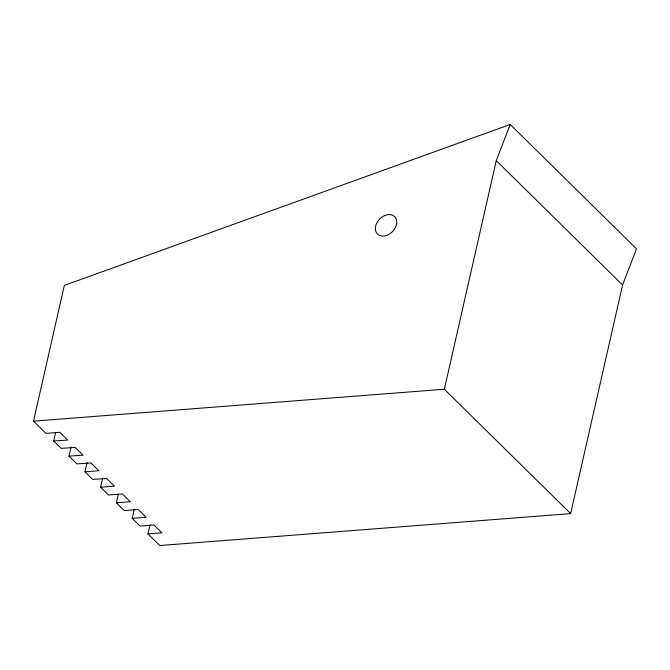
<?xml version="1.0" encoding="UTF-8"?>
<svg xmlns="http://www.w3.org/2000/svg" width="670" height="670" viewBox="0 0 670 670"><rect width="100%" height="100%" fill="white"/><g stroke="black" fill="none" stroke-linecap="round" stroke-linejoin="round"><path stroke-width="1" d="M55.535 432.862L53.684 441.028L67.695 440.081L59.806 432.301L45.92 433.381L33.5 421.154L64.337 285.42L510.205 124.461L636.5 248.846L622.572 285.018L570.639 513.614L159.795 545.539L147.961 533.881L150.047 524.694M87.025 462.627L84.939 471.814L98.825 470.734L90.936 462.962L76.916 463.908L69.018 456.136L71.112 446.957M118.238 494.619L116.387 502.785L130.273 501.704L122.376 493.932L108.49 495.013L100.592 487.232L102.686 478.053M147.961 533.881L161.847 532.801L153.949 525.029L140.064 526.109L132.174 518.329L134.26 509.15M570.639 513.614L444.344 389.228L496.277 160.633L510.205 124.461M33.5 421.154L444.344 389.228M100.592 487.232L114.486 486.152L106.589 478.38L92.703 479.46L84.939 471.814M132.174 518.329L146.06 517.248L138.162 509.476L124.277 510.557L116.387 502.785M69.018 456.136L83.038 455.19L75.149 447.409L61.129 448.364L53.684 441.028M496.277 160.633L622.572 285.018M396.581 224.09L395.702 226.896A12.227 8.97 -45.4 0 1 377.779 234.307A12.227 8.97 -45.4 0 1 383.458 216.184A12.227 8.97 -45.4 0 1 396.581 224.09"/></g></svg>
